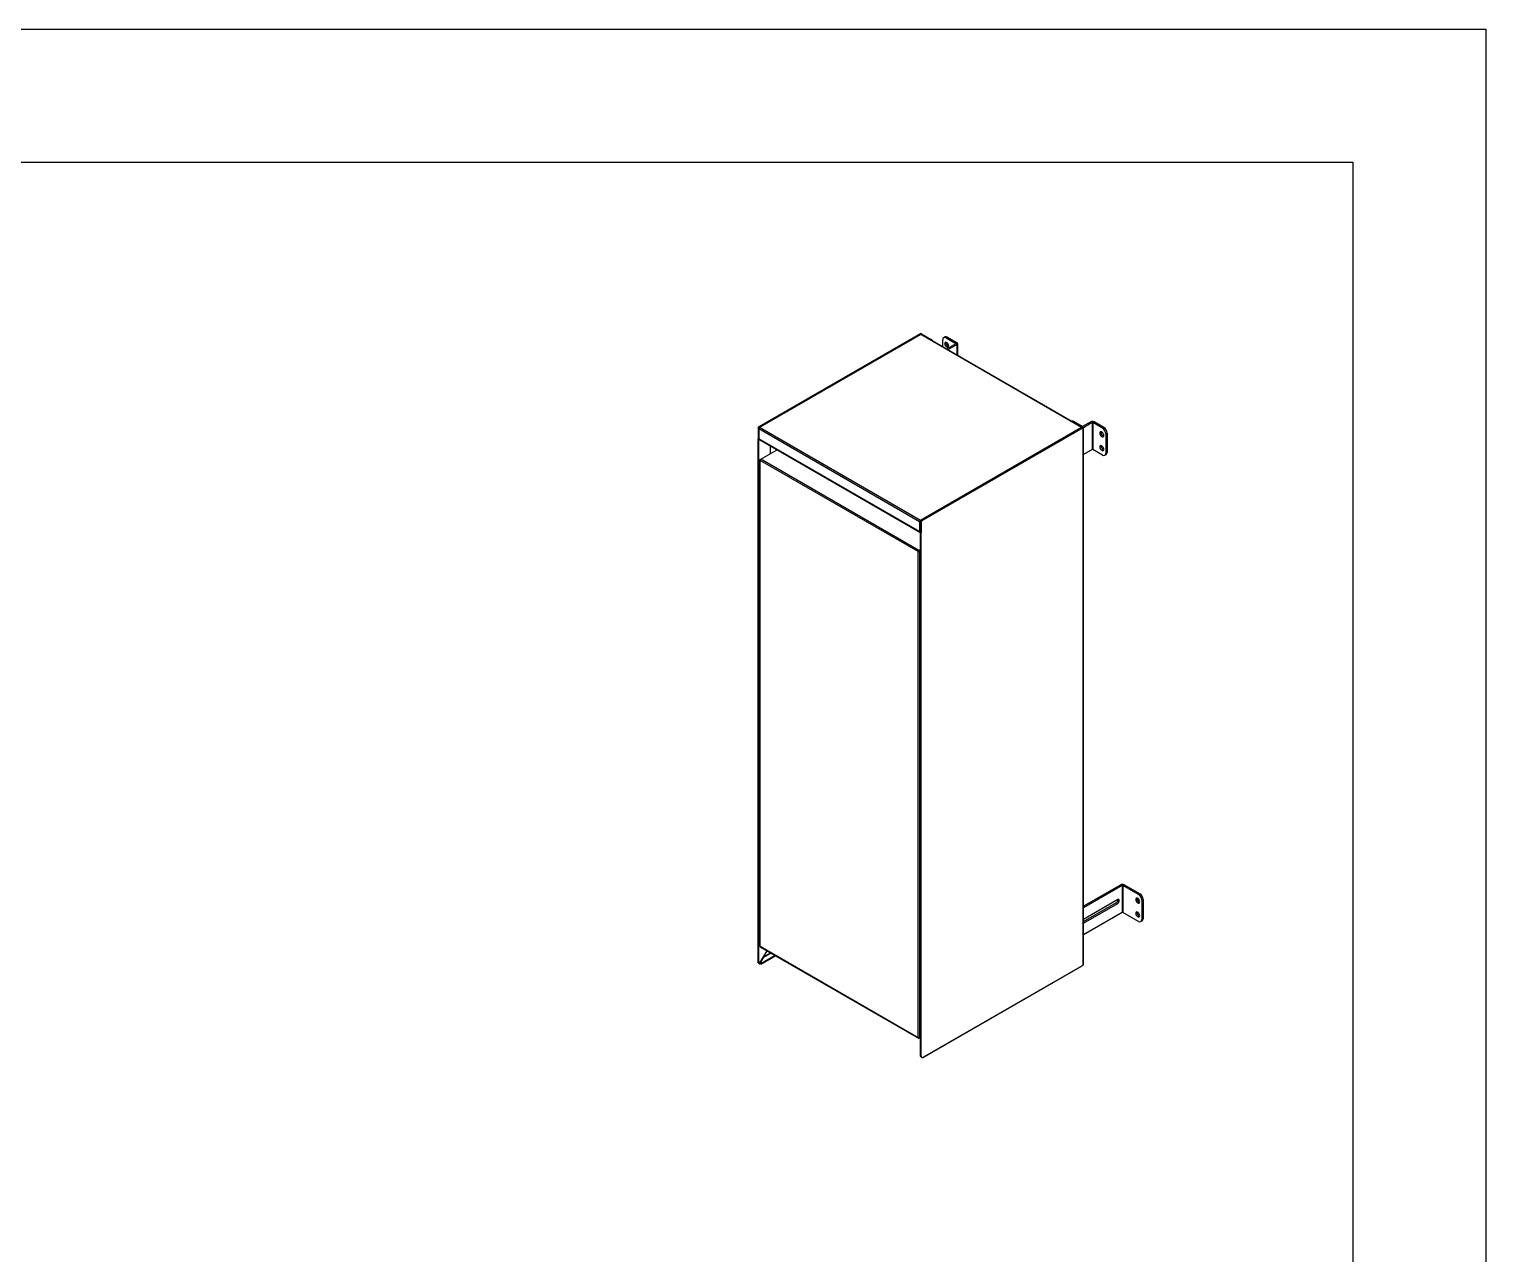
# Model space of a CAD drawing. Extents: x 0 to 4200, y 0 to 2970.
# Drawn here: x 2653 to 4200, y 1668 to 2970 of the extents above; entities that cross this region are included whole.
import ezdxf

# ---------------------------------------------------------------- set-up
doc = ezdxf.new("R2010")
doc.units = 0
doc.layers.get('0').update_dxf_attribs({"linetype": 'CONTINUOUS'})

msp = doc.modelspace()

# ---------------------------------------------------------------- linework, layer by layer
at = {"color": 7, "linetype": 'CONTINUOUS'}
for p, q in [((3598.914222, 2645.90717), (3427.652959, 2547.040148)), ((3599.142084, 2645.02276), (3427.880821, 2546.155737)), ((3599.338486, 2645.662248), (3428.077223, 2546.795225)), ((3599.692039, 2644.968301), (3428.430777, 2546.101279)), ((3598.914222, 2645.90717), (3599.338486, 2645.662248)), ((3770.529037, 2546.346201), (3599.692039, 2644.968301)), ((3600.045592, 2645.662248), (3600.469857, 2645.90717)), ((3600.045592, 2645.662248), (3610.510773, 2639.620828)), ((3771.078993, 2546.40066), (3600.241994, 2645.02276)), ((3600.469857, 2645.90717), (3610.935037, 2639.86575)), ((3610.510773, 2639.620828), (3610.935037, 2639.86575)), ((3623.026563, 2631.869508), (3623.026563, 2639.413408)), ((3625.476514, 2642.51904), (3624.0623, 2641.702632)), ((3627.97631, 2642.2715), (3626.562097, 2641.455092)), ((3626.562097, 2641.455092), (3636.815145, 2635.536133)), ((3626.562097, 2636.147311), (3626.653511, 2636.805898)), ((3636.815145, 2635.127929), (3627.098673, 2629.518729)), ((3627.97631, 2642.2715), (3638.229359, 2636.352541)), ((3638.229359, 2634.311521), (3628.512887, 2628.702321)), ((3636.815145, 2635.536133), (3638.229359, 2636.352541)), ((3638.229359, 2634.311521), (3636.815145, 2635.127929)), ((3638.961592, 2622.670412), (3638.961592, 2635.332031)), ((3427.370117, 2545.570481), (3426.945852, 2545.815403)), ((3426.945852, 2545.815403), (3426.945852, 2534.383832)), ((3427.370117, 2545.570481), (3427.370117, 2534.138909)), ((3427.652959, 2547.040148), (3428.077223, 2546.795225)), ((3427.652959, 2545.652108), (3427.652959, 2544.754059)), ((3598.489958, 2446.131959), (3427.652959, 2544.754059)), ((3427.652959, 2544.754059), (3427.652959, 2534.302337)), ((3599.267775, 2447.479179), (3428.430777, 2546.101279)), ((3770.529037, 2546.346201), (3599.267775, 2447.479179)), ((3771.731119, 2546.142099), (3600.469857, 2447.275077)), ((3772.155383, 2545.897177), (3600.894121, 2447.030154)), ((3760.190325, 2552.98517), (3759.931688, 2552.835862)), ((3761.265939, 2552.591723), (3761.690203, 2552.836646)), ((3771.731119, 2546.550303), (3761.265939, 2552.591723)), ((3772.155383, 2546.795225), (3761.690203, 2552.836646)), ((3780.357822, 2552.262506), (3771.521286, 2547.161282)), ((3771.731119, 2546.550303), (3772.155383, 2546.795225)), ((3772.155383, 2545.897177), (3771.731119, 2546.142099)), ((3772.155383, 1974.890187), (3772.155383, 2545.897177)), ((3781.772035, 2551.446098), (3772.477566, 2546.080515)), ((3772.477566, 1975.339211), (3772.477566, 2546.346201)), ((3781.772035, 2551.446098), (3780.357822, 2552.262506)), ((3781.772035, 2551.446098), (3781.772035, 2522.867169)), ((3783.893356, 2552.262506), (3782.479142, 2551.446098)), ((3782.479142, 2551.446098), (3782.479142, 2522.867169)), ((3792.73219, 2545.527139), (3782.479142, 2551.446098)), ((3794.146404, 2546.343547), (3783.893356, 2552.262506)), ((3791.317977, 2541.035766), (3791.409392, 2541.694353)), ((3792.73219, 2545.527139), (3794.146404, 2546.343547)), ((3797.681938, 2540.219823), (3796.267724, 2539.403415)), ((3796.267724, 2539.403415), (3796.267724, 2518.989894)), ((3797.681938, 2540.219823), (3797.681938, 2519.806302)), ((3426.755472, 2534.118499), (3426.755472, 1977.809244)), ((3427.370117, 2534.138909), (3426.945852, 2534.383832)), ((3427.440827, 2534.098089), (3427.656191, 2534.222415)), ((3598.489958, 2435.680237), (3427.652959, 2534.302337)), ((3427.880821, 2533.798708), (3598.71782, 2435.176608)), ((3429.915701, 2512.582418), (3447.274098, 2522.603207)), ((3439.779841, 2526.92955), (3439.779841, 2518.276864)), ((3781.772035, 2522.867169), (3772.477566, 2517.501586)), ((3792.73219, 2516.94821), (3782.479142, 2522.867169)), ((3428.815701, 2511.684223), (3428.815701, 1994.977197)), ((3429.137883, 2512.133247), (3429.901679, 2512.574177)), ((3597.005033, 2414.327555), (3429.137883, 2511.235198)), ((3429.137883, 1994.528172), (3429.137883, 2511.235198)), ((3597.782851, 2415.674775), (3429.915701, 2512.582418)), ((3795.231987, 2516.70067), (3796.646201, 2517.517078)), ((3796.267724, 2518.989894), (3797.681938, 2519.806302)), ((3598.914222, 2446.376882), (3598.489958, 2446.131959)), ((3598.489958, 2446.131959), (3598.489958, 2435.680237)), ((3598.914222, 2446.376882), (3598.914222, 2435.925159)), ((3599.267775, 2447.479179), (3599.267775, 2446.989254)), ((3599.621328, 2435.026964), (3599.621328, 2446.376882)), ((3599.76275, 2446.050332), (3600.187014, 2445.805409)), ((3599.76275, 2446.050332), (3599.76275, 2434.61876)), ((3600.187014, 2445.805409), (3600.187014, 2434.373838)), ((3600.894121, 2447.030154), (3600.469857, 2447.275077)), ((3598.914222, 2435.925159), (3598.489958, 2435.680237)), ((3599.077394, 2434.639171), (3599.077394, 1878.329915)), ((3599.621328, 2435.925093), (3599.267775, 2435.720991)), ((3599.267775, 2435.720991), (3599.267775, 2435.231066)), ((3599.621328, 2435.435169), (3599.267775, 2435.231066)), ((3599.267775, 2434.904503), (3599.621328, 2435.108605)), ((3599.692039, 2434.659581), (3599.267775, 2434.904503)), ((3599.76275, 2434.945324), (3599.621328, 2435.026964)), ((3599.692039, 2434.659581), (3599.76275, 2434.700401)), ((3599.76275, 2434.61876), (3600.187014, 2434.373838)), ((3600.187014, 1878.064583), (3600.187014, 2434.373838)), ((3597.429297, 2414.572478), (3597.005033, 2414.327555)), ((3597.005033, 1897.62053), (3597.005033, 2414.327555)), ((3597.782851, 2415.674775), (3599.077394, 2416.422099)), ((3597.782851, 2415.18485), (3599.077394, 2415.932174)), ((3597.782851, 2415.674775), (3597.782851, 2415.18485)), ((3599.077394, 2415.1157), (3598.136404, 2414.572478)), ((3598.136404, 2414.572478), (3598.560668, 2414.327555)), ((3599.077394, 2414.625855), (3598.560668, 2414.327555)), ((3598.560668, 1897.62053), (3598.560668, 2414.327555)), ((3812.177627, 2060.293681), (3772.477566, 2037.375323)), ((3813.59184, 2059.477273), (3772.477566, 2035.742507)), ((3813.59184, 2059.477273), (3812.177627, 2060.293681)), ((3813.59184, 2059.477273), (3813.59184, 2030.898344)), ((3815.713161, 2060.293681), (3814.298947, 2059.477273)), ((3814.298947, 2059.477273), (3814.298947, 2030.898344)), ((3830.915957, 2049.884477), (3814.298947, 2059.477273)), ((3832.33017, 2050.700886), (3815.713161, 2060.293681)), ((3808.995646, 2044.575834), (3772.477566, 2023.494395)), ((3829.501743, 2045.393105), (3829.593158, 2046.051692)), ((3830.915957, 2049.884477), (3832.33017, 2050.700886)), ((3835.865704, 2044.577161), (3834.45149, 2043.760753)), ((3834.45149, 2043.760753), (3834.45149, 2023.347233)), ((3835.865704, 2044.577161), (3835.865704, 2024.163641)), ((3772.477566, 2021.044507), (3807.581433, 2041.309538)), ((3772.477566, 2019.411691), (3808.995646, 2040.49313)), ((3813.59184, 2030.898344), (3772.477566, 2007.163579)), ((3807.581433, 2041.309538), (3808.995646, 2040.49313)), ((3830.915957, 2021.305549), (3814.298947, 2030.898344)), ((3833.415753, 2021.058009), (3834.829967, 2021.874417)), ((3834.45149, 2023.347233), (3835.865704, 2024.163641)), ((3597.005033, 1897.62053), (3429.137883, 1994.528172)), ((3436.030868, 1990.17685), (3429.173239, 1978.299089)), ((3429.365746, 1994.024543), (3597.232895, 1897.1169)), ((3429.562148, 1978.074424), (3432.744128, 1983.585776)), ((3429.851766, 1976.021302), (3445.20171, 1984.882636)), ((3429.986412, 1977.829501), (3433.168392, 1983.340853)), ((3432.744128, 1983.585776), (3440.096154, 1987.83001)), ((3432.744128, 1983.585776), (3433.168392, 1983.340853)), ((3433.168392, 1983.340853), (3440.520418, 1987.585088)), ((3427.567295, 1976.701042), (3427.991559, 1976.45612)), ((3429.173239, 1978.299089), (3427.865091, 1977.543911)), ((3429.562148, 1978.074424), (3429.986412, 1977.829501)), ((3429.562148, 1976.563823), (3429.562148, 1978.074424)), ((3429.562148, 1976.563823), (3429.986412, 1976.318901)), ((3429.986412, 1976.318901), (3429.986412, 1977.829501)), ((3602.173688, 1876.541973), (3771.31363, 1974.184384)), ((3602.308334, 1876.839573), (3771.448276, 1974.481983)), ((3771.448276, 1974.481983), (3772.155383, 1974.890187)), ((3599.077394, 1897.918683), (3597.782851, 1897.171359)), ((3598.560668, 1897.62053), (3599.077394, 1897.918829)), ((3600.384192, 1876.935971), (3600.808456, 1876.691048))]:
    msp.add_line(p, q, dxfattribs=at)
at = {"color": 8, "linetype": 'CONTINUOUS'}
for p, q in [((3599.338486, 2645.074251), (3599.338486, 2645.662248)), ((3600.045592, 2645.074251), (3600.045592, 2645.662248)), ((3636.815145, 2635.127929), (3636.815145, 2635.536133)), ((3638.229359, 2623.093121), (3638.229359, 2634.311521)), ((3427.880732, 2545.520618), (3427.652959, 2545.652108)), ((3771.731119, 2546.142099), (3771.731119, 2546.550303)), ((3427.370117, 2534.098089), (3427.370117, 2534.138909)), ((3427.440827, 2534.098089), (3427.754757, 2533.916861)), ((3427.865091, 1977.543911), (3427.865091, 2533.808323)), ((3429.365656, 2512.001757), (3429.137883, 2512.133247)), ((3599.621328, 2446.376882), (3599.787907, 2446.280718)), ((3599.621328, 2444.334163), (3598.914222, 2444.742367)), ((3598.914222, 2443.925893), (3599.621328, 2443.517688)), ((3599.267775, 2435.720991), (3598.914222, 2435.925093)), ((3599.692039, 2434.61876), (3599.692039, 2434.659581)), ((3445.011276, 1984.992571), (3429.986412, 1976.318901)), ((3429.491437, 1976.604644), (3429.562148, 1976.645464)), ((3597.782851, 1897.434538), (3597.782851, 1897.171359))]:
    msp.add_line(p, q, dxfattribs=at)
at = {"color": 7, "linetype": 'CONTINUOUS'}
for points in [[(0, 2969.69697), (4200, 2969.69697), (4200, 0), (0, 0), (0, 2969.69697)], [(141.414141, 2828.282828), (4058.585859, 2828.282828), (4058.585859, 424.242424), (141.414141, 424.242424), (141.414141, 2828.282828)], [(141.414143, 2828.282823), (4058.585861, 2828.282823), (4058.585861, 141.414137), (141.414143, 141.414137), (141.414143, 2828.282823)], [(3625.147883, 2635.330903), (3625.275815, 2634.41923), (3625.644178, 2633.469811), (3626.208543, 2632.597162), (3626.90084, 2631.906536), (3627.637567, 2631.481232), (3628.329864, 2631.37255), (3628.894229, 2631.593597), (3629.262593, 2632.117712), (3629.390524, 2632.881679), (3629.262593, 2633.793352), (3628.894229, 2634.742771), (3628.329864, 2635.61542), (3627.637567, 2636.306047), (3626.90084, 2636.73135), (3626.208543, 2636.840032), (3625.644178, 2636.618985), (3625.275815, 2636.09487), (3625.147883, 2635.330903)], [(3794.146404, 2537.770134), (3794.018473, 2538.681807), (3793.650109, 2539.631226), (3793.085744, 2540.503875), (3792.393447, 2541.194502), (3791.65672, 2541.619805), (3790.964423, 2541.728487), (3790.400058, 2541.50744), (3790.031695, 2540.983325), (3789.903763, 2540.219358), (3790.031695, 2539.307685), (3790.400058, 2538.358266), (3790.964423, 2537.485617), (3791.65672, 2536.794991), (3792.393447, 2536.369687), (3793.085744, 2536.261005), (3793.650109, 2536.482052), (3794.018473, 2537.006167), (3794.146404, 2537.770134)], [(3794.146404, 2523.072399), (3794.018473, 2523.984073), (3793.650109, 2524.933491), (3793.085744, 2525.806141), (3792.393447, 2526.496767), (3791.65672, 2526.92207), (3790.964423, 2527.030753), (3790.400058, 2526.809706), (3790.031695, 2526.285591), (3789.903763, 2525.521624), (3790.031695, 2524.60995), (3790.400058, 2523.660532), (3790.964423, 2522.787882), (3791.65672, 2522.097256), (3792.393447, 2521.671953), (3793.085744, 2521.56327), (3793.650109, 2521.784317), (3794.018473, 2522.308432), (3794.146404, 2523.072399)], [(3832.33017, 2042.127472), (3832.202239, 2043.039146), (3831.833875, 2043.988564), (3831.26951, 2044.861214), (3830.577213, 2045.55184), (3829.840486, 2045.977143), (3829.14819, 2046.085826), (3828.583824, 2045.864779), (3828.215461, 2045.340664), (3828.087529, 2044.576697), (3828.215461, 2043.665023), (3828.583824, 2042.715605), (3829.14819, 2041.842955), (3829.840486, 2041.152329), (3830.577213, 2040.727026), (3831.26951, 2040.618343), (3831.833875, 2040.83939), (3832.202239, 2041.363505), (3832.33017, 2042.127472)], [(3832.33017, 2027.429738), (3832.202239, 2028.341411), (3831.833875, 2029.29083), (3831.26951, 2030.163479), (3830.577213, 2030.854106), (3829.840486, 2031.279409), (3829.14819, 2031.388091), (3828.583824, 2031.167044), (3828.215461, 2030.642929), (3828.087529, 2029.878962), (3828.215461, 2028.967289), (3828.583824, 2028.01787), (3829.14819, 2027.145221), (3829.840486, 2026.454595), (3830.577213, 2026.029291), (3831.26951, 2025.920609), (3831.833875, 2026.141656), (3832.202239, 2026.665771), (3832.33017, 2027.429738)]]:
    msp.add_lwpolyline(points, close=True, dxfattribs=at)
for points in [[(3426.945852, 2534.383832), (3426.80495, 2534.262096), (3426.755472, 2534.118499), (3426.80495, 2533.974902), (3426.945852, 2533.853166), (3427.156728, 2533.771825), (3427.405472, 2533.743262), (3427.654216, 2533.771825), (3427.829775, 2533.834237)], [(3427.370117, 2534.138909), (3427.359278, 2534.129545), (3427.355472, 2534.118499), (3427.359278, 2534.107453), (3427.370117, 2534.098089), (3427.386338, 2534.091832), (3427.405472, 2534.089635), (3427.424606, 2534.091832), (3427.440827, 2534.098089)], [(3600.187014, 2434.373838), (3599.976139, 2434.292497), (3599.727394, 2434.263934), (3599.47865, 2434.292497), (3599.267775, 2434.373838), (3599.126873, 2434.495574), (3599.077394, 2434.639171), (3599.126873, 2434.782768), (3599.267775, 2434.904503)], [(3599.76275, 2434.61876), (3599.746529, 2434.612503), (3599.727394, 2434.610306), (3599.70826, 2434.612503), (3599.692039, 2434.61876), (3599.6812, 2434.628125), (3599.677394, 2434.639171), (3599.6812, 2434.650217), (3599.692039, 2434.659581)], [(3599.077394, 2415.743941), (3598.984932, 2415.794662), (3598.913563, 2415.837597)], [(3808.995646, 2040.49313), (3809.672141, 2041.039051), (3810.245646, 2041.812638), (3810.62885, 2042.696119), (3810.763413, 2043.554992), (3810.62885, 2044.258502), (3810.245646, 2044.699546), (3809.672141, 2044.810978), (3808.995646, 2044.575834)], [(3427.865091, 1977.543911), (3427.654216, 1977.46257), (3427.405472, 1977.434007), (3427.156728, 1977.46257), (3426.945852, 1977.543911), (3426.80495, 1977.665647), (3426.755472, 1977.809244)], [(3427.40051, 1977.434018), (3427.410877, 1977.375287), (3427.531592, 1976.985442), (3427.727623, 1976.675101), (3427.991437, 1976.45619), (3428.312894, 1976.337122), (3428.679643, 1976.322471), (3429.077588, 1976.412803), (3429.491437, 1976.604644)], [(3429.986412, 1976.318901), (3429.951425, 1976.135988), (3429.851792, 1976.021317), (3429.702681, 1975.992345), (3429.526792, 1976.053482), (3429.350903, 1976.195422), (3429.201792, 1976.396554), (3429.173464, 1976.448758)], [(3429.562148, 1976.563823), (3429.559456, 1976.549753), (3429.540322, 1976.538704), (3429.526792, 1976.543407), (3429.513262, 1976.554325), (3429.501792, 1976.569797), (3429.494128, 1976.587466), (3429.491437, 1976.604644)], [(3771.448276, 1974.481983), (3771.41329, 1974.29907), (3771.313657, 1974.184399)], [(3599.077394, 1878.329915), (3599.126873, 1878.186318), (3599.267775, 1878.064583), (3599.47865, 1877.983242), (3599.727394, 1877.954678), (3599.976139, 1877.983242), (3600.187014, 1878.064583)], [(3601.787832, 1876.613977), (3601.848715, 1876.574154), (3602.024604, 1876.513016), (3602.173715, 1876.541989), (3602.273348, 1876.65666), (3602.308334, 1876.839573)]]:
    msp.add_lwpolyline(points, dxfattribs=at)
for centre, radius, start, end in [((3599.692039, 2644.405988), 1.690724, 62.609672, 117.390328), ((3599.369827, 2644.518531), 0.553275, 54.382423, 114.307119), ((3599.692039, 2644.979892), 0.768511, 62.609672, 117.390328), ((3600.014251, 2644.518531), 0.553275, 65.692881, 125.617577), ((3608.287867, 2636.033628), 4.220108, 33.070777, 58.214451), ((3608.4898, 2636.031284), 4.547781, 23.666614, 57.47437), ((3625.181935, 2639.763044), 2.183546, 50.796715, 189.214037), ((3626.51171, 2640.227094), 2.514886, 54.382423, 114.307119), ((3630.702979, 2636.118841), 4.14098, 179.606078, 250.182904), ((3636.737682, 2635.332031), 0.218308, 290.783421, 69.216579), ((3637.842041, 2635.332031), 1.091538, 290.783421, 69.216579), ((3428.481069, 2545.745542), 1.536805, 122.605478, 177.394522), ((3428.905333, 2545.50062), 1.536805, 122.605478, 177.394522), ((3428.127141, 2545.729028), 0.48038, 50.796715, 189.214037), ((3429.341697, 2544.677212), 1.690485, 122.605478, 177.394522), ((3760.356848, 2551.280311), 1.595696, 55.269727, 104.682262), ((3760.811443, 2551.610002), 1.508932, 54.382423, 114.307119), ((3770.832673, 2545.97395), 0.48038, 350.785963, 129.203285), ((3769.657515, 2544.969779), 1.629137, 29.239115, 57.658843), ((3771.653655, 2546.346201), 0.218308, 290.783421, 69.216579), ((3771.984963, 2546.346201), 0.480277, 290.783421, 69.216579), ((3782.125589, 2548.850728), 3.842555, 62.609672, 117.390328), ((3782.125589, 2550.763742), 0.768511, 62.609672, 117.390328), ((3795.458859, 2541.007296), 4.14098, 179.606078, 250.182904), ((3788.591644, 2539.05411), 7.684024, 2.605478, 57.394522), ((3790.005857, 2539.870518), 7.684024, 2.605478, 57.394522), ((3428.191961, 2534.242841), 0.542276, 173.701152, 234.986667), ((3782.125589, 2522.184814), 0.768511, 62.609672, 117.390328), ((3795.407422, 2526.249594), 4.067222, 169.416429, 250.578194), ((3429.308303, 2511.684223), 0.480277, 110.783421, 249.216579), ((3430.826621, 2511.158351), 1.690485, 122.605478, 177.394522), ((3794.112352, 2518.640258), 2.183546, 230.796715, 9.214037), ((3795.30351, 2519.503482), 2.397628, 304.056351, 7.25583), ((3600.178695, 2446.055112), 1.690485, 122.605478, 177.394522), ((3599.68183, 2446.341951), 0.768402, 122.605478, 177.394522), ((3598.85372, 2446.341951), 0.768402, 2.605478, 57.394522), ((3598.357429, 2446.058815), 1.687058, 21.323423, 57.343187), ((3601.297966, 2445.980471), 1.536805, 122.605478, 177.394522), ((3601.72223, 2445.735548), 1.536805, 122.605478, 177.394522), ((3598.964139, 2435.603317), 0.48038, 170.785963, 309.203285), ((3599.129759, 2435.890196), 0.218355, 170.785963, 309.203285), ((3598.693771, 2414.250708), 1.690485, 122.605478, 177.394522), ((3597.782851, 2415.828738), 1.690724, 242.609672, 297.390328), ((3598.196905, 2414.537547), 0.768402, 122.605478, 177.394522), ((3597.782851, 2415.254833), 0.768511, 242.609672, 297.390328), ((3813.945394, 2056.881903), 3.842555, 62.609672, 117.390328), ((3813.945394, 2058.794917), 0.768511, 62.609672, 117.390328), ((3805.750382, 2044.391365), 3.584746, 300.716439, 5.391013), ((3833.642625, 2045.364635), 4.14098, 179.606078, 250.182903), ((3826.77541, 2043.411449), 7.684024, 2.605478, 57.394522), ((3828.189624, 2044.227857), 7.684024, 2.605478, 57.394522), ((3813.945394, 2030.215989), 0.768511, 62.609672, 117.390328), ((3833.591188, 2030.606933), 4.067222, 169.416429, 250.578194), ((3832.296119, 2022.997597), 2.183546, 230.796715, 9.214037), ((3833.487276, 2023.860821), 2.397628, 304.056351, 7.25583), ((3429.366204, 1995.032094), 0.553233, 185.694799, 245.625342), ((3429.676886, 1994.468677), 0.542276, 173.701152, 234.986667), ((3428.209887, 1977.738877), 1.220667, 190.751468, 238.235596), ((3771.927063, 1975.394108), 0.553233, 294.374658, 354.305201), ((3597.479215, 1897.54361), 0.48038, 170.785963, 309.203285), ((3597.782851, 1899.121712), 1.690724, 242.609672, 297.390328), ((3601.111481, 1878.046969), 1.32788, 183.917672, 236.790162), ((3601.480237, 1877.854801), 1.310128, 170.785963, 309.203285)]:
    msp.add_arc(centre, radius, start, end, dxfattribs=at)

doc.saveas('drawing.dxf')
